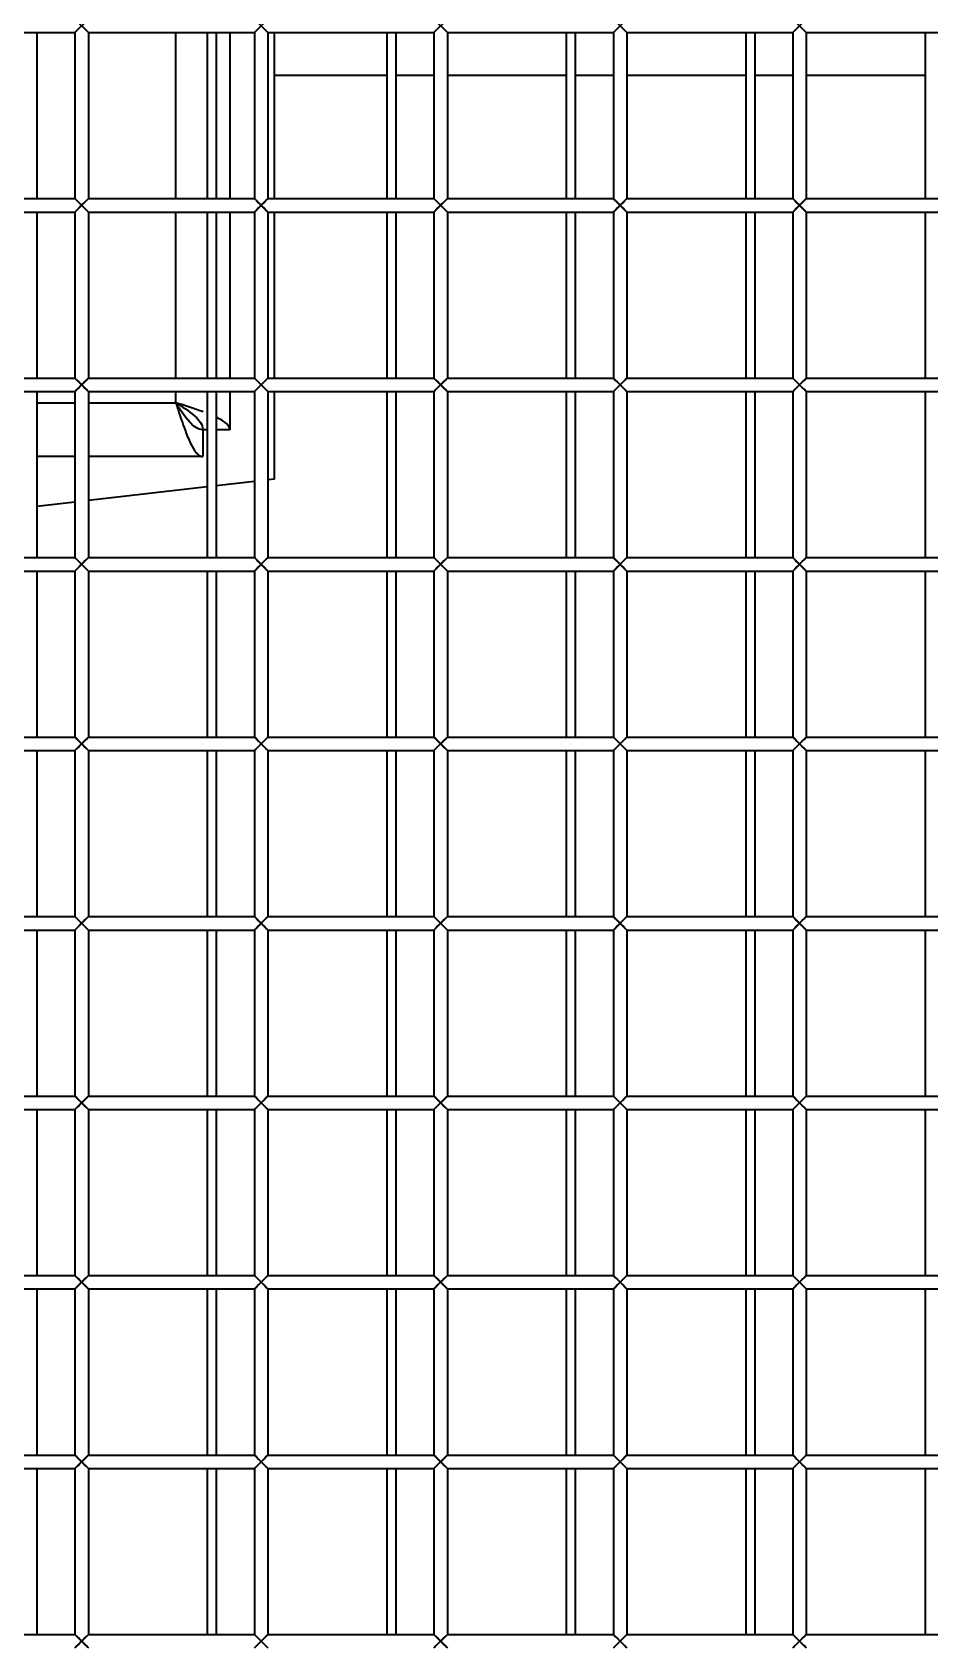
# Model space of a CAD drawing. Header units: millimetres. Extents: x 32496 to 166256, y 3504 to 23939.
# Drawn here: x 48349.6 to 48549.6, y 12427.1 to 12787.1 of the extents above; entities that cross this region are included whole.
import ezdxf

# ---------------------------------------------------------------- set-up
doc = ezdxf.new("R2010")
doc.units = ezdxf.units.MM
doc.layers.get('0').update_dxf_attribs({"lineweight": 35})

msp = doc.modelspace()

# ---------------------------------------------------------------- linework, layer by layer
at = {"linetype": 'Continuous'}
for p, q in [((48359.14, 12787.075), (48362.14, 12790.075)), ((48359.14, 12790.075), (48362.14, 12787.075)), ((48399.14, 12787.075), (48402.14, 12790.075)), ((48399.14, 12790.075), (48402.14, 12787.075)), ((48439.14, 12787.075), (48442.14, 12790.075)), ((48439.14, 12790.075), (48442.14, 12787.075)), ((48479.14, 12787.075), (48482.14, 12790.075)), ((48479.14, 12790.075), (48482.14, 12787.075)), ((48519.14, 12787.075), (48522.14, 12790.075)), ((48519.14, 12790.075), (48522.14, 12787.075)), ((48322.14, 12787.075), (48359.14, 12787.075)), ((48350.64, 12787.075), (48350.64, 12750.075)), ((48359.14, 12787.075), (48359.14, 12750.075)), ((48362.14, 12787.075), (48399.14, 12787.075)), ((48362.14, 12787.075), (48362.14, 12750.075)), ((48381.64, 12750.075), (48381.64, 12787.075)), ((48388.64, 12787.075), (48388.64, 12750.075)), ((48390.64, 12787.075), (48390.64, 12750.075)), ((48393.64, 12787.075), (48393.64, 12750.075)), ((48399.14, 12787.075), (48399.14, 12750.075)), ((48402.14, 12787.075), (48439.14, 12787.075)), ((48402.14, 12787.075), (48402.14, 12750.075)), ((48403.64, 12750.075), (48403.64, 12787.075)), ((48428.64, 12787.075), (48428.64, 12750.075)), ((48430.64, 12787.075), (48430.64, 12750.075)), ((48439.14, 12787.075), (48439.14, 12750.075)), ((48442.14, 12787.075), (48479.14, 12787.075)), ((48442.14, 12787.075), (48442.14, 12750.075)), ((48468.64, 12787.075), (48468.64, 12750.075)), ((48470.64, 12787.075), (48470.64, 12750.075)), ((48479.14, 12787.075), (48479.14, 12750.075)), ((48482.14, 12787.075), (48519.14, 12787.075)), ((48482.14, 12787.075), (48482.14, 12750.075)), ((48508.64, 12787.075), (48508.64, 12750.075)), ((48510.64, 12787.075), (48510.64, 12750.075)), ((48519.14, 12787.075), (48519.14, 12750.075)), ((48522.14, 12787.075), (48559.14, 12787.075)), ((48522.14, 12787.075), (48522.14, 12750.075)), ((48548.64, 12787.075), (48548.64, 12750.075)), ((48403.64, 12777.575), (48428.64, 12777.575)), ((48430.64, 12777.575), (48439.14, 12777.575)), ((48442.14, 12777.575), (48468.64, 12777.575)), ((48470.64, 12777.575), (48479.14, 12777.575)), ((48482.14, 12777.575), (48508.64, 12777.575)), ((48510.64, 12777.575), (48519.14, 12777.575)), ((48522.14, 12777.575), (48548.64, 12777.575)), ((48322.14, 12750.075), (48359.14, 12750.075)), ((48359.14, 12747.075), (48362.14, 12750.075)), ((48359.14, 12750.075), (48362.14, 12747.075)), ((48362.14, 12750.075), (48399.14, 12750.075)), ((48399.14, 12747.075), (48402.14, 12750.075)), ((48399.14, 12750.075), (48402.14, 12747.075)), ((48402.14, 12750.075), (48439.14, 12750.075)), ((48439.14, 12747.075), (48442.14, 12750.075)), ((48439.14, 12750.075), (48442.14, 12747.075)), ((48442.14, 12750.075), (48479.14, 12750.075)), ((48479.14, 12747.075), (48482.14, 12750.075)), ((48479.14, 12750.075), (48482.14, 12747.075)), ((48482.14, 12750.075), (48519.14, 12750.075)), ((48519.14, 12747.075), (48522.14, 12750.075)), ((48519.14, 12750.075), (48522.14, 12747.075)), ((48522.14, 12750.075), (48559.14, 12750.075)), ((48322.14, 12747.075), (48359.14, 12747.075)), ((48350.64, 12747.075), (48350.64, 12710.075)), ((48359.14, 12747.075), (48359.14, 12710.075)), ((48362.14, 12747.075), (48399.14, 12747.075)), ((48362.14, 12747.075), (48362.14, 12710.075)), ((48381.64, 12710.075), (48381.64, 12747.075)), ((48388.64, 12747.075), (48388.64, 12710.075)), ((48390.64, 12747.075), (48390.64, 12710.075)), ((48393.64, 12747.075), (48393.64, 12710.075)), ((48399.14, 12747.075), (48399.14, 12710.075)), ((48402.14, 12747.075), (48439.14, 12747.075)), ((48402.14, 12747.075), (48402.14, 12710.075)), ((48403.64, 12710.075), (48403.64, 12747.075)), ((48428.64, 12747.075), (48428.64, 12710.075)), ((48430.64, 12747.075), (48430.64, 12710.075)), ((48439.14, 12747.075), (48439.14, 12710.075)), ((48442.14, 12747.075), (48479.14, 12747.075)), ((48442.14, 12747.075), (48442.14, 12710.075)), ((48468.64, 12747.075), (48468.64, 12710.075)), ((48470.64, 12747.075), (48470.64, 12710.075)), ((48479.14, 12747.075), (48479.14, 12710.075)), ((48482.14, 12747.075), (48519.14, 12747.075)), ((48482.14, 12747.075), (48482.14, 12710.075)), ((48508.64, 12747.075), (48508.64, 12710.075)), ((48510.64, 12747.075), (48510.64, 12710.075)), ((48519.14, 12747.075), (48519.14, 12710.075)), ((48522.14, 12747.075), (48559.14, 12747.075)), ((48522.14, 12747.075), (48522.14, 12710.075)), ((48548.64, 12747.075), (48548.64, 12710.075)), ((48322.14, 12710.075), (48359.14, 12710.075)), ((48359.14, 12707.075), (48362.14, 12710.075)), ((48359.14, 12710.075), (48362.14, 12707.075)), ((48362.14, 12710.075), (48399.14, 12710.075)), ((48399.14, 12707.075), (48402.14, 12710.075)), ((48399.14, 12710.075), (48402.14, 12707.075)), ((48402.14, 12710.075), (48439.14, 12710.075)), ((48439.14, 12707.075), (48442.14, 12710.075)), ((48439.14, 12710.075), (48442.14, 12707.075)), ((48442.14, 12710.075), (48479.14, 12710.075)), ((48479.14, 12707.075), (48482.14, 12710.075)), ((48479.14, 12710.075), (48482.14, 12707.075)), ((48482.14, 12710.075), (48519.14, 12710.075)), ((48519.14, 12707.075), (48522.14, 12710.075)), ((48519.14, 12710.075), (48522.14, 12707.075)), ((48522.14, 12710.075), (48559.14, 12710.075)), ((48322.14, 12707.075), (48359.14, 12707.075)), ((48350.64, 12707.075), (48350.64, 12670.075)), ((48350.64, 12704.575), (48359.14, 12704.575)), ((48359.14, 12707.075), (48359.14, 12670.075)), ((48362.14, 12707.075), (48399.14, 12707.075)), ((48362.14, 12707.075), (48362.14, 12670.075)), ((48362.14, 12704.575), (48381.64, 12704.575)), ((48381.64, 12704.575), (48381.64, 12707.075)), ((48388.64, 12707.075), (48388.64, 12670.075)), ((48390.64, 12707.075), (48390.64, 12670.075)), ((48393.64, 12707.075), (48393.64, 12698.575)), ((48399.14, 12707.075), (48399.14, 12670.075)), ((48402.14, 12707.075), (48439.14, 12707.075)), ((48402.14, 12707.075), (48402.14, 12670.075)), ((48403.64, 12687.575), (48403.64, 12707.075)), ((48428.64, 12707.075), (48428.64, 12670.075)), ((48430.64, 12707.075), (48430.64, 12670.075)), ((48439.14, 12707.075), (48439.14, 12670.075)), ((48442.14, 12707.075), (48479.14, 12707.075)), ((48442.14, 12707.075), (48442.14, 12670.075)), ((48468.64, 12707.075), (48468.64, 12670.075)), ((48470.64, 12707.075), (48470.64, 12670.075)), ((48479.14, 12707.075), (48479.14, 12670.075)), ((48482.14, 12707.075), (48519.14, 12707.075)), ((48482.14, 12707.075), (48482.14, 12670.075)), ((48508.64, 12707.075), (48508.64, 12670.075)), ((48510.64, 12707.075), (48510.64, 12670.075)), ((48519.14, 12707.075), (48519.14, 12670.075)), ((48522.14, 12707.075), (48559.14, 12707.075)), ((48522.14, 12707.075), (48522.14, 12670.075)), ((48548.64, 12707.075), (48548.64, 12670.075)), ((48388.64, 12698.575), (48387.64, 12698.575)), ((48387.64, 12698.575), (48387.64, 12692.575)), ((48393.64, 12698.575), (48390.64, 12698.575)), ((48359.14, 12692.575), (48350.64, 12692.575)), ((48387.64, 12692.575), (48362.14, 12692.575)), ((48399.14, 12687.054), (48390.64, 12686.07)), ((48403.64, 12687.575), (48402.14, 12687.402)), ((48388.64, 12685.839), (48362.14, 12682.77)), ((48359.14, 12682.423), (48350.64, 12681.439)), ((48322.14, 12670.075), (48359.14, 12670.075)), ((48359.14, 12667.075), (48362.14, 12670.075)), ((48359.14, 12670.075), (48362.14, 12667.075)), ((48362.14, 12670.075), (48399.14, 12670.075)), ((48399.14, 12667.075), (48402.14, 12670.075)), ((48399.14, 12670.075), (48402.14, 12667.075)), ((48402.14, 12670.075), (48439.14, 12670.075)), ((48439.14, 12667.075), (48442.14, 12670.075)), ((48439.14, 12670.075), (48442.14, 12667.075)), ((48442.14, 12670.075), (48479.14, 12670.075)), ((48479.14, 12667.075), (48482.14, 12670.075)), ((48479.14, 12670.075), (48482.14, 12667.075)), ((48482.14, 12670.075), (48519.14, 12670.075)), ((48519.14, 12667.075), (48522.14, 12670.075)), ((48519.14, 12670.075), (48522.14, 12667.075)), ((48522.14, 12670.075), (48559.14, 12670.075)), ((48322.14, 12667.075), (48359.14, 12667.075)), ((48350.64, 12667.075), (48350.64, 12630.075)), ((48359.14, 12667.075), (48359.14, 12630.075)), ((48362.14, 12667.075), (48399.14, 12667.075)), ((48362.14, 12667.075), (48362.14, 12630.075)), ((48388.64, 12667.075), (48388.64, 12630.075)), ((48390.64, 12667.075), (48390.64, 12630.075)), ((48399.14, 12667.075), (48399.14, 12630.075)), ((48402.14, 12667.075), (48439.14, 12667.075)), ((48402.14, 12667.075), (48402.14, 12630.075)), ((48428.64, 12667.075), (48428.64, 12630.075)), ((48430.64, 12667.075), (48430.64, 12630.075)), ((48439.14, 12667.075), (48439.14, 12630.075)), ((48442.14, 12667.075), (48479.14, 12667.075)), ((48442.14, 12667.075), (48442.14, 12630.075)), ((48468.64, 12667.075), (48468.64, 12630.075)), ((48470.64, 12667.075), (48470.64, 12630.075)), ((48479.14, 12667.075), (48479.14, 12630.075)), ((48482.14, 12667.075), (48519.14, 12667.075)), ((48482.14, 12667.075), (48482.14, 12630.075)), ((48508.64, 12667.075), (48508.64, 12630.075)), ((48510.64, 12667.075), (48510.64, 12630.075)), ((48519.14, 12667.075), (48519.14, 12630.075)), ((48522.14, 12667.075), (48559.14, 12667.075)), ((48522.14, 12667.075), (48522.14, 12630.075)), ((48548.64, 12667.075), (48548.64, 12630.075)), ((48322.14, 12630.075), (48359.14, 12630.075)), ((48359.14, 12627.075), (48362.14, 12630.075)), ((48359.14, 12630.075), (48362.14, 12627.075)), ((48362.14, 12630.075), (48399.14, 12630.075)), ((48399.14, 12627.075), (48402.14, 12630.075)), ((48399.14, 12630.075), (48402.14, 12627.075)), ((48402.14, 12630.075), (48439.14, 12630.075)), ((48439.14, 12627.075), (48442.14, 12630.075)), ((48439.14, 12630.075), (48442.14, 12627.075)), ((48442.14, 12630.075), (48479.14, 12630.075)), ((48479.14, 12627.075), (48482.14, 12630.075)), ((48479.14, 12630.075), (48482.14, 12627.075)), ((48482.14, 12630.075), (48519.14, 12630.075)), ((48519.14, 12627.075), (48522.14, 12630.075)), ((48519.14, 12630.075), (48522.14, 12627.075)), ((48522.14, 12630.075), (48559.14, 12630.075)), ((48322.14, 12627.075), (48359.14, 12627.075)), ((48350.64, 12627.075), (48350.64, 12590.075)), ((48359.14, 12627.075), (48359.14, 12590.075)), ((48362.14, 12627.075), (48399.14, 12627.075)), ((48362.14, 12627.075), (48362.14, 12590.075)), ((48388.64, 12627.075), (48388.64, 12590.075)), ((48390.64, 12627.075), (48390.64, 12590.075)), ((48399.14, 12627.075), (48399.14, 12590.075)), ((48402.14, 12627.075), (48439.14, 12627.075)), ((48402.14, 12627.075), (48402.14, 12590.075)), ((48428.64, 12627.075), (48428.64, 12590.075)), ((48430.64, 12627.075), (48430.64, 12590.075)), ((48439.14, 12627.075), (48439.14, 12590.075)), ((48442.14, 12627.075), (48479.14, 12627.075)), ((48442.14, 12627.075), (48442.14, 12590.075)), ((48468.64, 12627.075), (48468.64, 12590.075)), ((48470.64, 12627.075), (48470.64, 12590.075)), ((48479.14, 12627.075), (48479.14, 12590.075)), ((48482.14, 12627.075), (48519.14, 12627.075)), ((48482.14, 12627.075), (48482.14, 12590.075)), ((48508.64, 12627.075), (48508.64, 12590.075)), ((48510.64, 12627.075), (48510.64, 12590.075)), ((48519.14, 12627.075), (48519.14, 12590.075)), ((48522.14, 12627.075), (48559.14, 12627.075)), ((48522.14, 12627.075), (48522.14, 12590.075)), ((48548.64, 12627.075), (48548.64, 12590.075)), ((48322.14, 12590.075), (48359.14, 12590.075)), ((48359.14, 12587.075), (48362.14, 12590.075)), ((48359.14, 12590.075), (48362.14, 12587.075)), ((48362.14, 12590.075), (48399.14, 12590.075)), ((48399.14, 12587.075), (48402.14, 12590.075)), ((48399.14, 12590.075), (48402.14, 12587.075)), ((48402.14, 12590.075), (48439.14, 12590.075)), ((48439.14, 12587.075), (48442.14, 12590.075)), ((48439.14, 12590.075), (48442.14, 12587.075)), ((48442.14, 12590.075), (48479.14, 12590.075)), ((48479.14, 12587.075), (48482.14, 12590.075)), ((48479.14, 12590.075), (48482.14, 12587.075)), ((48482.14, 12590.075), (48519.14, 12590.075)), ((48519.14, 12587.075), (48522.14, 12590.075)), ((48519.14, 12590.075), (48522.14, 12587.075)), ((48522.14, 12590.075), (48559.14, 12590.075)), ((48322.14, 12587.075), (48359.14, 12587.075)), ((48350.64, 12587.075), (48350.64, 12550.075)), ((48359.14, 12587.075), (48359.14, 12550.075)), ((48362.14, 12587.075), (48399.14, 12587.075)), ((48362.14, 12587.075), (48362.14, 12550.075)), ((48388.64, 12587.075), (48388.64, 12550.075)), ((48390.64, 12587.075), (48390.64, 12550.075)), ((48399.14, 12587.075), (48399.14, 12550.075)), ((48402.14, 12587.075), (48439.14, 12587.075)), ((48402.14, 12587.075), (48402.14, 12550.075)), ((48428.64, 12587.075), (48428.64, 12550.075)), ((48430.64, 12587.075), (48430.64, 12550.075)), ((48439.14, 12587.075), (48439.14, 12550.075)), ((48442.14, 12587.075), (48479.14, 12587.075)), ((48442.14, 12587.075), (48442.14, 12550.075)), ((48468.64, 12587.075), (48468.64, 12550.075)), ((48470.64, 12587.075), (48470.64, 12550.075)), ((48479.14, 12587.075), (48479.14, 12550.075)), ((48482.14, 12587.075), (48519.14, 12587.075)), ((48482.14, 12587.075), (48482.14, 12550.075)), ((48508.64, 12587.075), (48508.64, 12550.075)), ((48510.64, 12587.075), (48510.64, 12550.075)), ((48519.14, 12587.075), (48519.14, 12550.075)), ((48522.14, 12587.075), (48559.14, 12587.075)), ((48522.14, 12587.075), (48522.14, 12550.075)), ((48548.64, 12587.075), (48548.64, 12550.075)), ((48322.14, 12550.075), (48359.14, 12550.075)), ((48359.14, 12547.075), (48362.14, 12550.075)), ((48359.14, 12550.075), (48362.14, 12547.075)), ((48362.14, 12550.075), (48399.14, 12550.075)), ((48399.14, 12547.075), (48402.14, 12550.075)), ((48399.14, 12550.075), (48402.14, 12547.075)), ((48402.14, 12550.075), (48439.14, 12550.075)), ((48439.14, 12547.075), (48442.14, 12550.075)), ((48439.14, 12550.075), (48442.14, 12547.075)), ((48442.14, 12550.075), (48479.14, 12550.075)), ((48479.14, 12547.075), (48482.14, 12550.075)), ((48479.14, 12550.075), (48482.14, 12547.075)), ((48482.14, 12550.075), (48519.14, 12550.075)), ((48519.14, 12547.075), (48522.14, 12550.075)), ((48519.14, 12550.075), (48522.14, 12547.075)), ((48522.14, 12550.075), (48559.14, 12550.075)), ((48322.14, 12547.075), (48359.14, 12547.075)), ((48350.64, 12547.075), (48350.64, 12510.075)), ((48359.14, 12547.075), (48359.14, 12510.075)), ((48362.14, 12547.075), (48399.14, 12547.075)), ((48362.14, 12547.075), (48362.14, 12510.075)), ((48388.64, 12547.075), (48388.64, 12510.075)), ((48390.64, 12547.075), (48390.64, 12510.075)), ((48399.14, 12547.075), (48399.14, 12510.075)), ((48402.14, 12547.075), (48439.14, 12547.075)), ((48402.14, 12547.075), (48402.14, 12510.075)), ((48428.64, 12547.075), (48428.64, 12510.075)), ((48430.64, 12547.075), (48430.64, 12510.075)), ((48439.14, 12547.075), (48439.14, 12510.075)), ((48442.14, 12547.075), (48479.14, 12547.075)), ((48442.14, 12547.075), (48442.14, 12510.075)), ((48468.64, 12547.075), (48468.64, 12510.075)), ((48470.64, 12547.075), (48470.64, 12510.075)), ((48479.14, 12547.075), (48479.14, 12510.075)), ((48482.14, 12547.075), (48519.14, 12547.075)), ((48482.14, 12547.075), (48482.14, 12510.075)), ((48508.64, 12547.075), (48508.64, 12510.075)), ((48510.64, 12547.075), (48510.64, 12510.075)), ((48519.14, 12547.075), (48519.14, 12510.075)), ((48522.14, 12547.075), (48559.14, 12547.075)), ((48522.14, 12547.075), (48522.14, 12510.075)), ((48548.64, 12547.075), (48548.64, 12510.075)), ((48322.14, 12510.075), (48359.14, 12510.075)), ((48359.14, 12507.075), (48362.14, 12510.075)), ((48359.14, 12510.075), (48362.14, 12507.075)), ((48362.14, 12510.075), (48399.14, 12510.075)), ((48399.14, 12507.075), (48402.14, 12510.075)), ((48399.14, 12510.075), (48402.14, 12507.075)), ((48402.14, 12510.075), (48439.14, 12510.075)), ((48439.14, 12507.075), (48442.14, 12510.075)), ((48439.14, 12510.075), (48442.14, 12507.075)), ((48442.14, 12510.075), (48479.14, 12510.075)), ((48479.14, 12507.075), (48482.14, 12510.075)), ((48479.14, 12510.075), (48482.14, 12507.075)), ((48482.14, 12510.075), (48519.14, 12510.075)), ((48519.14, 12507.075), (48522.14, 12510.075)), ((48519.14, 12510.075), (48522.14, 12507.075)), ((48522.14, 12510.075), (48559.14, 12510.075)), ((48322.14, 12507.075), (48359.14, 12507.075)), ((48350.64, 12507.075), (48350.64, 12470.075)), ((48359.14, 12507.075), (48359.14, 12470.075)), ((48362.14, 12507.075), (48399.14, 12507.075)), ((48362.14, 12507.075), (48362.14, 12470.075)), ((48388.64, 12507.075), (48388.64, 12470.075)), ((48390.64, 12507.075), (48390.64, 12470.075)), ((48399.14, 12507.075), (48399.14, 12470.075)), ((48402.14, 12507.075), (48439.14, 12507.075)), ((48402.14, 12507.075), (48402.14, 12470.075)), ((48428.64, 12507.075), (48428.64, 12470.075)), ((48430.64, 12507.075), (48430.64, 12470.075)), ((48439.14, 12507.075), (48439.14, 12470.075)), ((48442.14, 12507.075), (48479.14, 12507.075)), ((48442.14, 12507.075), (48442.14, 12470.075)), ((48468.64, 12507.075), (48468.64, 12470.075)), ((48470.64, 12507.075), (48470.64, 12470.075)), ((48479.14, 12507.075), (48479.14, 12470.075)), ((48482.14, 12507.075), (48519.14, 12507.075)), ((48482.14, 12507.075), (48482.14, 12470.075)), ((48508.64, 12507.075), (48508.64, 12470.075)), ((48510.64, 12507.075), (48510.64, 12470.075)), ((48519.14, 12507.075), (48519.14, 12470.075)), ((48522.14, 12507.075), (48559.14, 12507.075)), ((48522.14, 12507.075), (48522.14, 12470.075)), ((48548.64, 12507.075), (48548.64, 12470.075)), ((48322.14, 12470.075), (48359.14, 12470.075)), ((48322.14, 12467.075), (48359.14, 12467.075)), ((48350.64, 12467.075), (48350.64, 12430.075)), ((48359.14, 12467.075), (48362.14, 12470.075)), ((48359.14, 12470.075), (48362.14, 12467.075)), ((48359.14, 12467.075), (48359.14, 12430.075)), ((48362.14, 12470.075), (48399.14, 12470.075)), ((48362.14, 12467.075), (48399.14, 12467.075)), ((48362.14, 12467.075), (48362.14, 12430.075)), ((48388.64, 12467.075), (48388.64, 12430.075)), ((48390.64, 12467.075), (48390.64, 12430.075)), ((48399.14, 12467.075), (48402.14, 12470.075)), ((48399.14, 12470.075), (48402.14, 12467.075)), ((48399.14, 12467.075), (48399.14, 12430.075)), ((48402.14, 12470.075), (48439.14, 12470.075)), ((48402.14, 12467.075), (48439.14, 12467.075)), ((48402.14, 12467.075), (48402.14, 12430.075)), ((48428.64, 12467.075), (48428.64, 12430.075)), ((48430.64, 12467.075), (48430.64, 12430.075)), ((48439.14, 12467.075), (48442.14, 12470.075)), ((48439.14, 12470.075), (48442.14, 12467.075)), ((48439.14, 12467.075), (48439.14, 12430.075)), ((48442.14, 12470.075), (48479.14, 12470.075)), ((48442.14, 12467.075), (48479.14, 12467.075)), ((48442.14, 12467.075), (48442.14, 12430.075)), ((48468.64, 12467.075), (48468.64, 12430.075)), ((48470.64, 12467.075), (48470.64, 12430.075)), ((48479.14, 12467.075), (48482.14, 12470.075)), ((48479.14, 12470.075), (48482.14, 12467.075)), ((48479.14, 12467.075), (48479.14, 12430.075)), ((48482.14, 12470.075), (48519.14, 12470.075)), ((48482.14, 12467.075), (48519.14, 12467.075)), ((48482.14, 12467.075), (48482.14, 12430.075)), ((48508.64, 12467.075), (48508.64, 12430.075)), ((48510.64, 12467.075), (48510.64, 12430.075)), ((48519.14, 12467.075), (48522.14, 12470.075)), ((48519.14, 12470.075), (48522.14, 12467.075)), ((48519.14, 12467.075), (48519.14, 12430.075)), ((48522.14, 12470.075), (48559.14, 12470.075)), ((48522.14, 12467.075), (48559.14, 12467.075)), ((48522.14, 12467.075), (48522.14, 12430.075)), ((48548.64, 12467.075), (48548.64, 12430.075)), ((48322.14, 12430.075), (48359.14, 12430.075)), ((48359.14, 12427.075), (48362.14, 12430.075)), ((48359.14, 12430.075), (48362.14, 12427.075)), ((48362.14, 12430.075), (48399.14, 12430.075)), ((48399.14, 12427.075), (48402.14, 12430.075)), ((48399.14, 12430.075), (48402.14, 12427.075)), ((48402.14, 12430.075), (48439.14, 12430.075)), ((48439.14, 12427.075), (48442.14, 12430.075)), ((48439.14, 12430.075), (48442.14, 12427.075)), ((48442.14, 12430.075), (48479.14, 12430.075)), ((48479.14, 12427.075), (48482.14, 12430.075)), ((48479.14, 12430.075), (48482.14, 12427.075)), ((48482.14, 12430.075), (48519.14, 12430.075)), ((48519.14, 12427.075), (48522.14, 12430.075)), ((48519.14, 12430.075), (48522.14, 12427.075)), ((48522.14, 12430.075), (48559.14, 12430.075))]:
    msp.add_line(p, q, dxfattribs=at)
for points in [[(48359.14, 12750.075), (48359.57, 12749.645), (48360.06, 12749.155), (48361.229, 12747.986)], [(48360.64, 12748.575), (48360.049, 12747.985), (48359.579, 12747.515), (48359.254, 12747.19)], [(48360.64, 12748.575), (48361.227, 12749.162), (48361.702, 12749.638), (48362.025, 12749.961)], [(48362.024, 12747.192), (48361.701, 12747.514), (48361.229, 12747.986)], [(48399.14, 12750.075), (48399.57, 12749.645), (48400.06, 12749.155), (48401.229, 12747.986)], [(48400.64, 12748.575), (48400.049, 12747.985), (48399.579, 12747.515), (48399.254, 12747.19)], [(48400.64, 12748.575), (48401.227, 12749.162), (48401.702, 12749.638), (48402.025, 12749.961)], [(48402.024, 12747.192), (48401.701, 12747.514), (48401.229, 12747.986)], [(48439.14, 12750.075), (48439.57, 12749.645), (48440.06, 12749.155), (48441.229, 12747.986)], [(48440.64, 12748.575), (48440.049, 12747.985), (48439.579, 12747.515), (48439.254, 12747.19)], [(48440.64, 12748.575), (48441.227, 12749.162), (48441.702, 12749.638), (48442.025, 12749.961)], [(48442.024, 12747.192), (48441.701, 12747.514), (48441.229, 12747.986)], [(48479.14, 12750.075), (48479.57, 12749.645), (48480.06, 12749.155), (48481.229, 12747.986)], [(48480.64, 12748.575), (48480.049, 12747.985), (48479.579, 12747.515), (48479.254, 12747.19)], [(48480.64, 12748.575), (48481.227, 12749.162), (48481.702, 12749.638), (48482.025, 12749.961)], [(48482.024, 12747.192), (48481.701, 12747.514), (48481.229, 12747.986)], [(48519.14, 12750.075), (48519.57, 12749.645), (48520.06, 12749.155), (48521.229, 12747.986)], [(48520.64, 12748.575), (48520.049, 12747.985), (48519.579, 12747.515), (48519.254, 12747.19)], [(48520.64, 12748.575), (48521.227, 12749.162), (48521.702, 12749.638), (48522.025, 12749.961)], [(48522.024, 12747.192), (48521.701, 12747.514), (48521.229, 12747.986)], [(48359.14, 12710.075), (48359.57, 12709.645), (48360.06, 12709.155), (48361.229, 12707.986)], [(48360.64, 12708.575), (48360.049, 12707.985), (48359.579, 12707.515), (48359.254, 12707.19)], [(48360.64, 12708.575), (48361.227, 12709.162), (48361.702, 12709.638), (48362.025, 12709.961)], [(48399.14, 12710.075), (48399.57, 12709.645), (48400.06, 12709.155), (48401.229, 12707.986)], [(48400.64, 12708.575), (48400.049, 12707.985), (48399.579, 12707.515), (48399.254, 12707.19)], [(48400.64, 12708.575), (48401.227, 12709.162), (48401.702, 12709.638), (48402.025, 12709.961)], [(48439.14, 12710.075), (48439.57, 12709.645), (48440.06, 12709.155), (48441.229, 12707.986)], [(48440.64, 12708.575), (48440.049, 12707.985), (48439.579, 12707.515), (48439.254, 12707.19)], [(48440.64, 12708.575), (48441.227, 12709.162), (48441.702, 12709.638), (48442.025, 12709.961)], [(48479.14, 12710.075), (48479.57, 12709.645), (48480.06, 12709.155), (48481.229, 12707.986)], [(48480.64, 12708.575), (48480.049, 12707.985), (48479.579, 12707.515), (48479.254, 12707.19)], [(48480.64, 12708.575), (48481.227, 12709.162), (48481.702, 12709.638), (48482.025, 12709.961)], [(48519.14, 12710.075), (48519.57, 12709.645), (48520.06, 12709.155), (48521.229, 12707.986)], [(48520.64, 12708.575), (48520.049, 12707.985), (48519.579, 12707.515), (48519.254, 12707.19)], [(48520.64, 12708.575), (48521.227, 12709.162), (48521.702, 12709.638), (48522.025, 12709.961)], [(48362.024, 12707.192), (48361.701, 12707.514), (48361.229, 12707.986)], [(48402.024, 12707.192), (48401.701, 12707.514), (48401.229, 12707.986)], [(48442.024, 12707.192), (48441.701, 12707.514), (48441.229, 12707.986)], [(48482.024, 12707.192), (48481.701, 12707.514), (48481.229, 12707.986)], [(48522.024, 12707.192), (48521.701, 12707.514), (48521.229, 12707.986)], [(48359.14, 12670.075), (48359.57, 12669.645), (48360.06, 12669.155), (48361.229, 12667.986)], [(48360.64, 12668.575), (48360.049, 12667.985), (48359.579, 12667.515), (48359.254, 12667.19)], [(48360.64, 12668.575), (48361.227, 12669.162), (48361.702, 12669.638), (48362.025, 12669.961)], [(48399.14, 12670.075), (48399.57, 12669.645), (48400.06, 12669.155), (48401.229, 12667.986)], [(48400.64, 12668.575), (48400.049, 12667.985), (48399.579, 12667.515), (48399.254, 12667.19)], [(48400.64, 12668.575), (48401.227, 12669.162), (48401.702, 12669.638), (48402.025, 12669.961)], [(48439.14, 12670.075), (48439.57, 12669.645), (48440.06, 12669.155), (48441.229, 12667.986)], [(48440.64, 12668.575), (48440.049, 12667.985), (48439.579, 12667.515), (48439.254, 12667.19)], [(48440.64, 12668.575), (48441.227, 12669.162), (48441.702, 12669.638), (48442.025, 12669.961)], [(48479.14, 12670.075), (48479.57, 12669.645), (48480.06, 12669.155), (48481.229, 12667.986)], [(48480.64, 12668.575), (48480.049, 12667.985), (48479.579, 12667.515), (48479.254, 12667.19)], [(48480.64, 12668.575), (48481.227, 12669.162), (48481.702, 12669.638), (48482.025, 12669.961)], [(48519.14, 12670.075), (48519.57, 12669.645), (48520.06, 12669.155), (48521.229, 12667.986)], [(48520.64, 12668.575), (48520.049, 12667.985), (48519.579, 12667.515), (48519.254, 12667.19)], [(48520.64, 12668.575), (48521.227, 12669.162), (48521.702, 12669.638), (48522.025, 12669.961)], [(48362.024, 12667.192), (48361.701, 12667.514), (48361.229, 12667.986)], [(48402.024, 12667.192), (48401.701, 12667.514), (48401.229, 12667.986)], [(48442.024, 12667.192), (48441.701, 12667.514), (48441.229, 12667.986)], [(48482.024, 12667.192), (48481.701, 12667.514), (48481.229, 12667.986)], [(48522.024, 12667.192), (48521.701, 12667.514), (48521.229, 12667.986)], [(48359.14, 12630.075), (48359.57, 12629.645), (48360.06, 12629.155), (48361.229, 12627.986)], [(48360.64, 12628.575), (48361.227, 12629.162), (48361.702, 12629.638), (48362.025, 12629.961)], [(48399.14, 12630.075), (48399.57, 12629.645), (48400.06, 12629.155), (48401.229, 12627.986)], [(48400.64, 12628.575), (48401.227, 12629.162), (48401.702, 12629.638), (48402.025, 12629.961)], [(48439.14, 12630.075), (48439.57, 12629.645), (48440.06, 12629.155), (48441.229, 12627.986)], [(48440.64, 12628.575), (48441.227, 12629.162), (48441.702, 12629.638), (48442.025, 12629.961)], [(48479.14, 12630.075), (48479.57, 12629.645), (48480.06, 12629.155), (48481.229, 12627.986)], [(48480.64, 12628.575), (48481.227, 12629.162), (48481.702, 12629.638), (48482.025, 12629.961)], [(48519.14, 12630.075), (48519.57, 12629.645), (48520.06, 12629.155), (48521.229, 12627.986)], [(48520.64, 12628.575), (48521.227, 12629.162), (48521.702, 12629.638), (48522.025, 12629.961)], [(48360.64, 12628.575), (48360.049, 12627.985), (48359.579, 12627.515), (48359.254, 12627.19)], [(48362.024, 12627.192), (48361.701, 12627.514), (48361.229, 12627.986)], [(48400.64, 12628.575), (48400.049, 12627.985), (48399.579, 12627.515), (48399.254, 12627.19)], [(48402.024, 12627.192), (48401.701, 12627.514), (48401.229, 12627.986)], [(48440.64, 12628.575), (48440.049, 12627.985), (48439.579, 12627.515), (48439.254, 12627.19)], [(48442.024, 12627.192), (48441.701, 12627.514), (48441.229, 12627.986)], [(48480.64, 12628.575), (48480.049, 12627.985), (48479.579, 12627.515), (48479.254, 12627.19)], [(48482.024, 12627.192), (48481.701, 12627.514), (48481.229, 12627.986)], [(48520.64, 12628.575), (48520.049, 12627.985), (48519.579, 12627.515), (48519.254, 12627.19)], [(48522.024, 12627.192), (48521.701, 12627.514), (48521.229, 12627.986)], [(48359.14, 12590.075), (48359.57, 12589.645), (48360.06, 12589.155), (48361.229, 12587.986)], [(48360.64, 12588.575), (48361.227, 12589.162), (48361.702, 12589.638), (48362.025, 12589.961)], [(48399.14, 12590.075), (48399.57, 12589.645), (48400.06, 12589.155), (48401.229, 12587.986)], [(48400.64, 12588.575), (48401.227, 12589.162), (48401.702, 12589.638), (48402.025, 12589.961)], [(48439.14, 12590.075), (48439.57, 12589.645), (48440.06, 12589.155), (48441.229, 12587.986)], [(48440.64, 12588.575), (48441.227, 12589.162), (48441.702, 12589.638), (48442.025, 12589.961)], [(48479.14, 12590.075), (48479.57, 12589.645), (48480.06, 12589.155), (48481.229, 12587.986)], [(48480.64, 12588.575), (48481.227, 12589.162), (48481.702, 12589.638), (48482.025, 12589.961)], [(48519.14, 12590.075), (48519.57, 12589.645), (48520.06, 12589.155), (48521.229, 12587.986)], [(48520.64, 12588.575), (48521.227, 12589.162), (48521.702, 12589.638), (48522.025, 12589.961)], [(48360.64, 12588.575), (48360.049, 12587.985), (48359.579, 12587.515), (48359.254, 12587.19)], [(48362.024, 12587.192), (48361.701, 12587.514), (48361.229, 12587.986)], [(48400.64, 12588.575), (48400.049, 12587.985), (48399.579, 12587.515), (48399.254, 12587.19)], [(48402.024, 12587.192), (48401.701, 12587.514), (48401.229, 12587.986)], [(48440.64, 12588.575), (48440.049, 12587.985), (48439.579, 12587.515), (48439.254, 12587.19)], [(48442.024, 12587.192), (48441.701, 12587.514), (48441.229, 12587.986)], [(48480.64, 12588.575), (48480.049, 12587.985), (48479.579, 12587.515), (48479.254, 12587.19)], [(48482.024, 12587.192), (48481.701, 12587.514), (48481.229, 12587.986)], [(48520.64, 12588.575), (48520.049, 12587.985), (48519.579, 12587.515), (48519.254, 12587.19)], [(48522.024, 12587.192), (48521.701, 12587.514), (48521.229, 12587.986)], [(48359.14, 12550.075), (48359.57, 12549.645), (48360.06, 12549.155), (48361.229, 12547.986)], [(48360.64, 12548.575), (48361.227, 12549.162), (48361.702, 12549.638), (48362.025, 12549.961)], [(48399.14, 12550.075), (48399.57, 12549.645), (48400.06, 12549.155), (48401.229, 12547.986)], [(48400.64, 12548.575), (48401.227, 12549.162), (48401.702, 12549.638), (48402.025, 12549.961)], [(48439.14, 12550.075), (48439.57, 12549.645), (48440.06, 12549.155), (48441.229, 12547.986)], [(48440.64, 12548.575), (48441.227, 12549.162), (48441.702, 12549.638), (48442.025, 12549.961)], [(48479.14, 12550.075), (48479.57, 12549.645), (48480.06, 12549.155), (48481.229, 12547.986)], [(48480.64, 12548.575), (48481.227, 12549.162), (48481.702, 12549.638), (48482.025, 12549.961)], [(48519.14, 12550.075), (48519.57, 12549.645), (48520.06, 12549.155), (48521.229, 12547.986)], [(48520.64, 12548.575), (48521.227, 12549.162), (48521.702, 12549.638), (48522.025, 12549.961)], [(48360.64, 12548.575), (48360.049, 12547.985), (48359.579, 12547.515), (48359.254, 12547.19)], [(48362.024, 12547.192), (48361.701, 12547.514), (48361.229, 12547.986)], [(48400.64, 12548.575), (48400.049, 12547.985), (48399.579, 12547.515), (48399.254, 12547.19)], [(48402.024, 12547.192), (48401.701, 12547.514), (48401.229, 12547.986)], [(48440.64, 12548.575), (48440.049, 12547.985), (48439.579, 12547.515), (48439.254, 12547.19)], [(48442.024, 12547.192), (48441.701, 12547.514), (48441.229, 12547.986)], [(48480.64, 12548.575), (48480.049, 12547.985), (48479.579, 12547.515), (48479.254, 12547.19)], [(48482.024, 12547.192), (48481.701, 12547.514), (48481.229, 12547.986)], [(48520.64, 12548.575), (48520.049, 12547.985), (48519.579, 12547.515), (48519.254, 12547.19)], [(48522.024, 12547.192), (48521.701, 12547.514), (48521.229, 12547.986)], [(48359.14, 12510.075), (48359.57, 12509.645), (48360.06, 12509.155), (48361.229, 12507.986)], [(48399.14, 12510.075), (48399.57, 12509.645), (48400.06, 12509.155), (48401.229, 12507.986)], [(48439.14, 12510.075), (48439.57, 12509.645), (48440.06, 12509.155), (48441.229, 12507.986)], [(48479.14, 12510.075), (48479.57, 12509.645), (48480.06, 12509.155), (48481.229, 12507.986)], [(48519.14, 12510.075), (48519.57, 12509.645), (48520.06, 12509.155), (48521.229, 12507.986)], [(48360.64, 12508.575), (48360.049, 12507.985), (48359.579, 12507.515), (48359.254, 12507.19)], [(48360.64, 12508.575), (48361.227, 12509.162), (48361.702, 12509.638), (48362.025, 12509.961)], [(48362.024, 12507.192), (48361.701, 12507.514), (48361.229, 12507.986)], [(48400.64, 12508.575), (48400.049, 12507.985), (48399.579, 12507.515), (48399.254, 12507.19)], [(48400.64, 12508.575), (48401.227, 12509.162), (48401.702, 12509.638), (48402.025, 12509.961)], [(48402.024, 12507.192), (48401.701, 12507.514), (48401.229, 12507.986)], [(48440.64, 12508.575), (48440.049, 12507.985), (48439.579, 12507.515), (48439.254, 12507.19)], [(48440.64, 12508.575), (48441.227, 12509.162), (48441.702, 12509.638), (48442.025, 12509.961)], [(48442.024, 12507.192), (48441.701, 12507.514), (48441.229, 12507.986)], [(48480.64, 12508.575), (48480.049, 12507.985), (48479.579, 12507.515), (48479.254, 12507.19)], [(48480.64, 12508.575), (48481.227, 12509.162), (48481.702, 12509.638), (48482.025, 12509.961)], [(48482.024, 12507.192), (48481.701, 12507.514), (48481.229, 12507.986)], [(48520.64, 12508.575), (48520.049, 12507.985), (48519.579, 12507.515), (48519.254, 12507.19)], [(48520.64, 12508.575), (48521.227, 12509.162), (48521.702, 12509.638), (48522.025, 12509.961)], [(48522.024, 12507.192), (48521.701, 12507.514), (48521.229, 12507.986)], [(48359.14, 12470.075), (48359.57, 12469.645), (48360.06, 12469.155), (48361.229, 12467.986)], [(48360.64, 12468.575), (48360.049, 12467.985), (48359.579, 12467.515), (48359.254, 12467.19)], [(48360.64, 12468.575), (48361.227, 12469.162), (48361.702, 12469.638), (48362.025, 12469.961)], [(48362.024, 12467.192), (48361.701, 12467.514), (48361.229, 12467.986)], [(48399.14, 12470.075), (48399.57, 12469.645), (48400.06, 12469.155), (48401.229, 12467.986)], [(48400.64, 12468.575), (48400.049, 12467.985), (48399.579, 12467.515), (48399.254, 12467.19)], [(48400.64, 12468.575), (48401.227, 12469.162), (48401.702, 12469.638), (48402.025, 12469.961)], [(48402.024, 12467.192), (48401.701, 12467.514), (48401.229, 12467.986)], [(48439.14, 12470.075), (48439.57, 12469.645), (48440.06, 12469.155), (48441.229, 12467.986)], [(48440.64, 12468.575), (48440.049, 12467.985), (48439.579, 12467.515), (48439.254, 12467.19)], [(48440.64, 12468.575), (48441.227, 12469.162), (48441.702, 12469.638), (48442.025, 12469.961)], [(48442.024, 12467.192), (48441.701, 12467.514), (48441.229, 12467.986)], [(48479.14, 12470.075), (48479.57, 12469.645), (48480.06, 12469.155), (48481.229, 12467.986)], [(48480.64, 12468.575), (48480.049, 12467.985), (48479.579, 12467.515), (48479.254, 12467.19)], [(48480.64, 12468.575), (48481.227, 12469.162), (48481.702, 12469.638), (48482.025, 12469.961)], [(48482.024, 12467.192), (48481.701, 12467.514), (48481.229, 12467.986)], [(48519.14, 12470.075), (48519.57, 12469.645), (48520.06, 12469.155), (48521.229, 12467.986)], [(48520.64, 12468.575), (48520.049, 12467.985), (48519.579, 12467.515), (48519.254, 12467.19)], [(48520.64, 12468.575), (48521.227, 12469.162), (48521.702, 12469.638), (48522.025, 12469.961)], [(48522.024, 12467.192), (48521.701, 12467.514), (48521.229, 12467.986)], [(48359.14, 12430.075), (48359.57, 12429.645), (48360.06, 12429.155), (48361.229, 12427.986)], [(48360.64, 12428.575), (48360.049, 12427.985), (48359.579, 12427.515), (48359.254, 12427.19)], [(48360.64, 12428.575), (48361.227, 12429.162), (48361.702, 12429.638), (48362.025, 12429.961)], [(48362.024, 12427.192), (48361.701, 12427.514), (48361.229, 12427.986)], [(48399.14, 12430.075), (48399.57, 12429.645), (48400.06, 12429.155), (48401.229, 12427.986)], [(48400.64, 12428.575), (48400.049, 12427.985), (48399.579, 12427.515), (48399.254, 12427.19)], [(48400.64, 12428.575), (48401.227, 12429.162), (48401.702, 12429.638), (48402.025, 12429.961)], [(48402.024, 12427.192), (48401.701, 12427.514), (48401.229, 12427.986)], [(48439.14, 12430.075), (48439.57, 12429.645), (48440.06, 12429.155), (48441.229, 12427.986)], [(48440.64, 12428.575), (48440.049, 12427.985), (48439.579, 12427.515), (48439.254, 12427.19)], [(48440.64, 12428.575), (48441.227, 12429.162), (48441.702, 12429.638), (48442.025, 12429.961)], [(48442.024, 12427.192), (48441.701, 12427.514), (48441.229, 12427.986)], [(48479.14, 12430.075), (48479.57, 12429.645), (48480.06, 12429.155), (48481.229, 12427.986)], [(48480.64, 12428.575), (48480.049, 12427.985), (48479.579, 12427.515), (48479.254, 12427.19)], [(48480.64, 12428.575), (48481.227, 12429.162), (48481.702, 12429.638), (48482.025, 12429.961)], [(48482.024, 12427.192), (48481.701, 12427.514), (48481.229, 12427.986)], [(48519.14, 12430.075), (48519.57, 12429.645), (48520.06, 12429.155), (48521.229, 12427.986)], [(48520.64, 12428.575), (48520.049, 12427.985), (48519.579, 12427.515), (48519.254, 12427.19)], [(48520.64, 12428.575), (48521.227, 12429.162), (48521.702, 12429.638), (48522.025, 12429.961)], [(48522.024, 12427.192), (48521.701, 12427.514), (48521.229, 12427.986)]]:
    msp.add_lwpolyline(points, dxfattribs=at)
msp.add_arc((48362.812, 12634.913), 72.074, 69.7576, 71.03749, dxfattribs=at)
for points, knots in [([(48387.64, 12698.575), (48386.481, 12698.575), (48383.957, 12700.716), (48382.57, 12703.114), (48381.64, 12704.575)], [0, 0, 0, 0, 0.4008881, 1, 1, 1, 1]), ([(48381.64, 12704.575), (48383.101, 12703.645), (48385.5, 12702.259), (48387.64, 12699.734), (48387.64, 12698.575)], [0, 0, 0, 0, 0.5991119, 1, 1, 1, 1]), ([(48381.64, 12704.575), (48381.809, 12704.043), (48382.461, 12701.997), (48383.129, 12699.956), (48383.68, 12698.467)], [0, 0, 0, 0, 0.2603757, 1, 1, 1, 1]), ([(48386.232, 12703.075), (48385.863, 12703.203), (48384.337, 12703.717), (48382.802, 12704.205), (48381.64, 12704.575)], [0, 0, 0, 0, 0.2422653, 1, 1, 1, 1]), ([(48393.64, 12698.575), (48393.64, 12699.09), (48392.705, 12700.317), (48391.51, 12700.911), (48390.751, 12701.282)], [0, 0, 0, 0, 0.3786873, 1, 1, 1, 1]), ([(48383.68, 12698.467), (48384.05, 12697.466), (48384.738, 12695.746), (48385.635, 12694.096), (48386.14, 12693.489)], [0, 0, 0, 0, 0.5747884, 1, 1, 1, 1]), ([(48386.14, 12693.489), (48386.256, 12693.349), (48386.651, 12692.915), (48387.227, 12692.575), (48387.64, 12692.575)], [0, 0, 0, 0, 0.306057, 1, 1, 1, 1])]:
    msp.add_open_spline(points, degree=3, knots=knots, dxfattribs=at)

doc.saveas('drawing.dxf')
